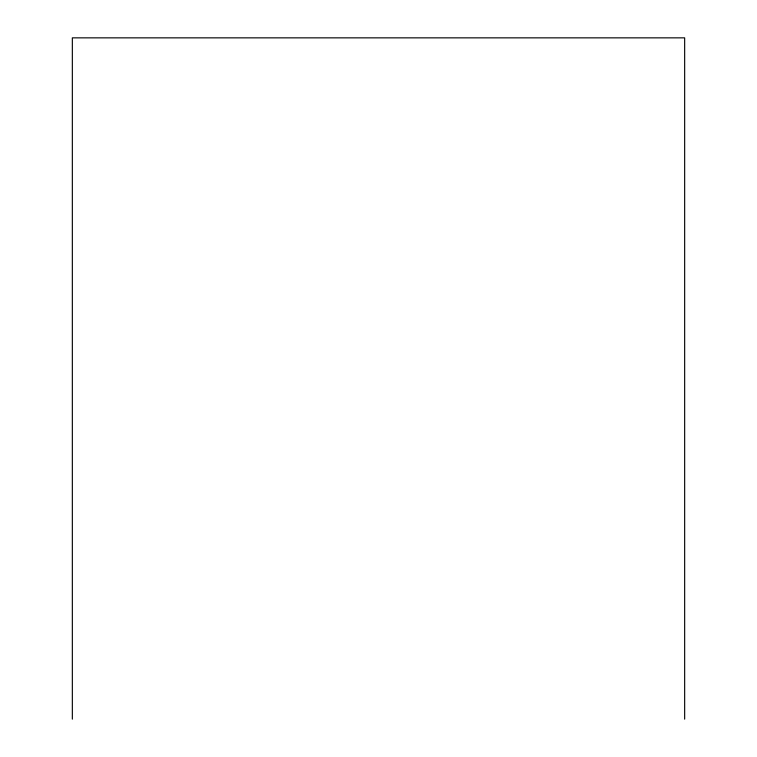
<?xml version="1.0" encoding="UTF-8"?>
<svg xmlns="http://www.w3.org/2000/svg" width="757" height="757" viewBox="0 0 757 757"><rect width="100%" height="100%" fill="white"/><g stroke="black" fill="none" stroke-linecap="round" stroke-linejoin="round"><path stroke-width="1.14" d="M684.659 719.15L684.659 37.85L72.341 37.85L72.341 719.15"/></g></svg>
